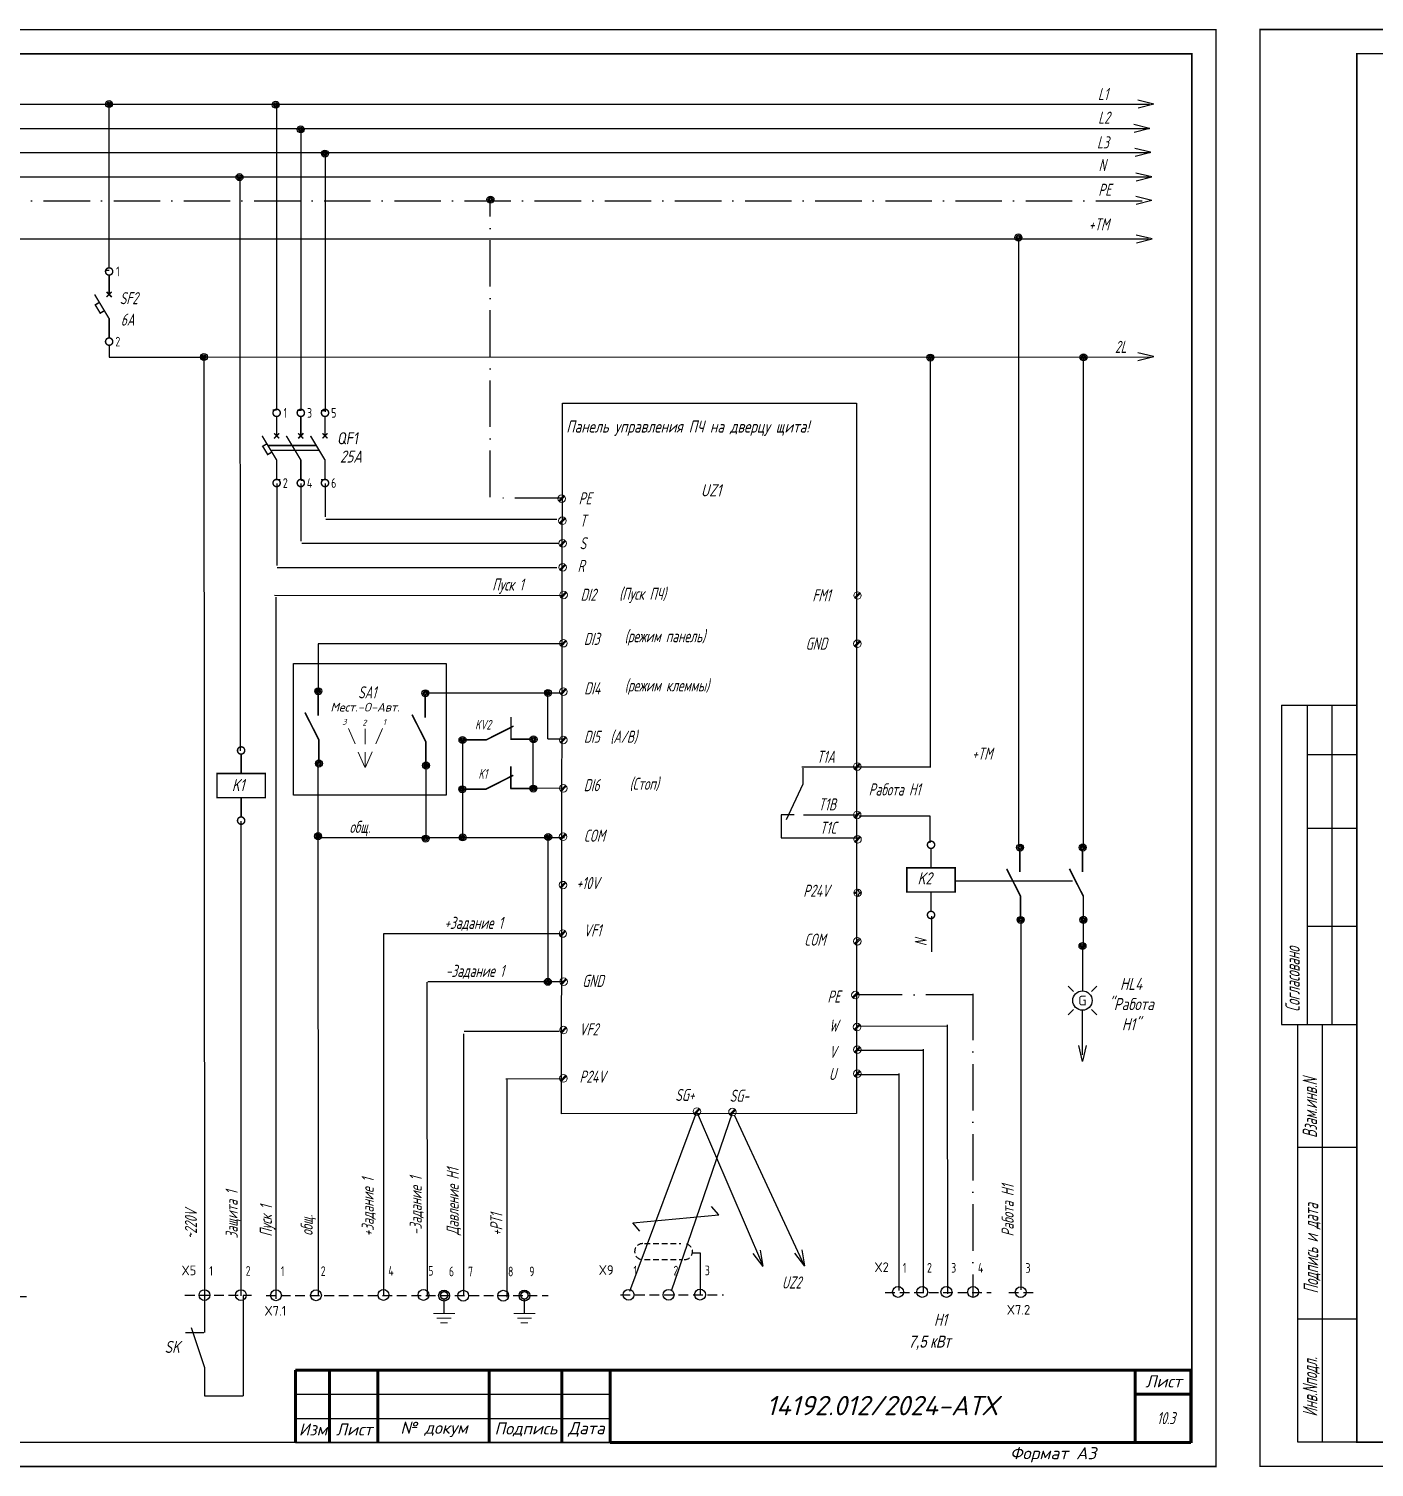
# Model space of a CAD drawing. Header units: millimetres. Extents: x 2725 to 10524, y 7125 to 11639.
# Drawn here: x 4093.2 to 4371.3, y 7486.3 to 7783.6 of the extents above; entities that cross this region are included whole.
import ezdxf
from ezdxf.enums import TextEntityAlignment as Align

# ---------------------------------------------------------------- set-up
doc = ezdxf.new("R2010")
doc.units = ezdxf.units.MM
doc.header["$LTSCALE"] = 4
for name, pattern in [('ACAD_ISO10W100', [18, 12, -3, 0, -3]), ('DASHED', [0.75, 0.5, -0.25]), ('SolidLine', [0])]:
    doc.linetypes.add(name, pattern=pattern)
for name, color, linetype in [("Contact's", 104, 'Continuous'), ('G', 5, 'Continuous'), ('LOC', 8, 'Continuous'), ('MISC', 2, 'Continuous'), ('RED_2.5mm^2', 1, 'Continuous'), ('SYMS', 7, 'Continuous'), ('TAGS', 51, 'Continuous'), ('Вспомогательная', 1, 'Continuous'), ('Текст', 2, 'Continuous')]:
    doc.layers.add(name, color=color, linetype=linetype)
for name, color, linetype, lineweight in [('osn', 10, 'Continuous', 20), ('RAMKA', 7, 'Continuous', 25), ('SHTAMP', 7, 'SolidLine', 25), ('Основеая', 5, 'Continuous', 60)]:
    doc.layers.add(name, color=color, linetype=linetype, lineweight=lineweight)
doc.styles.add('COTES', font='cs_gost2304.shx', dxfattribs={"width": 0.75, "oblique": 15})
doc.styles.add('GOST', font='isocpeur.ttf', dxfattribs={"oblique": 15})
doc.styles.add('ISOCPEUR', font='isocpeui.ttf')
doc.styles.add('ISOCPEUR25.10.00', font='isocpeur.ttf', dxfattribs={"height": 2.5})
doc.styles.add('SC', font='wromrusc.shx', dxfattribs={"width": 0.8, "height": 2.5})
doc.styles.add('Simplex00.10.00', font='simplex.shx')
doc.styles.add('Simplex25.085.00', font='simplex.shx', dxfattribs={"width": 0.85, "oblique": 15, "height": 2.5})
doc.styles.add('Simplex25.085.15', font='', dxfattribs={"width": 0.85, "oblique": 15, "height": 2.5})
doc.styles.add('Tah25.10.00', font='tahoma.ttf', dxfattribs={"height": 2.5})
doc.styles.add('WD', font='romans.shx')
doc.styles.add('ГОСТ', font='isocpeur.ttf', dxfattribs={"oblique": 15})
doc.styles.add('Стиль мой-1', font='', dxfattribs={"width": 0.85, "oblique": 15, "height": 2.5})
doc.styles.get('Simplex25.085.15').set_extended_font_data('GOST type A')
doc.styles.get('Стиль мой-1').set_extended_font_data('GOST type A')
doc.linetypes.add('1191b', pattern='A,4,-2,[69,spec.shx,S=1,R=0,X=0,Y=0],8,[69,spec.shx,S=1,R=180,X=0,Y=0],-2,4', length=20)
doc.linetypes.add('Ethernet_LINE', pattern='A,7.5,-4,["Ethernet",Standard,S=2.5,R=0,X=-2.5,Y=-1.25],-18', length=29.5)
doc.linetypes.add('Modbus_LINE', pattern='A,7.5,-4,["Modbus",Standard,S=2.5,R=0,X=-1.5,Y=-1.25],-15', length=26.5)

# ---------------------------------------------------------------- blocks, each defined once
blk = doc.blocks.new('Формат А3')
at = {"color": 0, "linetype": 'Continuous', "const_width": 0.3}
for points in [[(-420, 297), (0, 297), (0, 0), (-420, 0)], [(-400, 5), (-400, 292), (-5, 292), (-5, 5)]]:
    blk.add_lwpolyline(points, close=True, dxfattribs=at)
at = {"color": 0, "linetype": 'Continuous', "style": 'Simplex00.10.00', "oblique": 15}
blk.add_text('Формат А3', height=2.5, dxfattribs=at).set_placement((-33.67, 2.75), align=Align.MIDDLE_CENTER)
blk = doc.blocks.new('A$C73A268AF')
at = {"lineweight": 30}
for p, q in [((4.57, 157.46), (20.05, 157.46)), ((4.57, 157.46), (4.57, 91.46)), ((9.89, 157.46), (9.89, 91.46)), ((14.97, 157.46), (14.97, 91.46)), ((9.89, 147.31), (20.05, 147.31)), ((9.89, 132.08), (20.05, 132.08)), ((9.89, 111.77), (20.05, 111.77)), ((4.57, 91.46), (20.05, 91.46)), ((7.96, 5.15), (7.96, 91.46)), ((13.04, 5.15), (13.04, 91.46)), ((20.15, 66.08), (7.96, 66.08)), ((20.15, 30.54), (7.96, 30.54))]:
    blk.add_line(p, q, dxfattribs=at)
blk.add_lwpolyline([(20.15, 5.15), (7.96, 5.15)], dxfattribs=at)
blk.add_blockref('Формат А3', (420.15, 0.15))
at = {"layer": 'RAMKA', "style": 'COTES', "oblique": 15, "width": 0.75}
for s, p in [('Согласовано', (8.35, 94.1)), ('Взам.инв.N', (11.94, 68.02)), ('Подпись и дата', (12.17, 35.86)), ('Инв.Nподл.', (11.97, 10.43))]:
    blk.add_text(s, height=3, rotation=90, dxfattribs=at).set_placement(p)
blk = doc.blocks.new('QF - выкл. автоматич. (3пол.)')
at = {"color": 0, "linetype": 'Continuous', "lineweight": -2, "const_width": 0.3}
for points in [[(-0.75, -0.75, -1), (0.75, -0.75, -1)], [(4.25, -0.75, -1), (5.75, -0.75, -1)], [(9.25, -0.75, -1), (10.75, -0.75, -1)], [(-0.75, -15.25, -1), (0.75, -15.25, -1)], [(4.25, -15.25, -1), (5.75, -15.25, -1)], [(9.25, -15.25, -1), (10.75, -15.25, -1)]]:
    blk.add_lwpolyline(points, format="xyb", close=True, dxfattribs=at)
for points in [[(0, -5.5), (0, -1.5)], [(5, -5.5), (5, -1.5)], [(10, -5.5), (10, -1.5)], [(0, -14.5), (0, -10.5), (-3, -5.5)], [(-0.53, -6.03), (0.53, -4.97)], [(0.53, -6.03), (-0.53, -4.97)], [(5, -14.5), (5, -10.5), (2, -5.5)], [(4.47, -6.03), (5.53, -4.97)], [(5.53, -6.03), (4.47, -4.97)], [(10, -14.5), (10, -10.5), (7, -5.5)], [(9.47, -6.03), (10.53, -4.97)], [(10.53, -6.03), (9.47, -4.97)], [(-2.01, -7.14), (-2.87, -7.66), (-1.84, -9.37), (-0.99, -8.86)], [(-1.8, -7.5), (8.2, -7.5)], [(-1.2, -8.5), (8.8, -8.5)]]:
    blk.add_lwpolyline(points, dxfattribs=at)
at = {"color": 0, "linetype": 'Continuous', "lineweight": -2, "style": 'Simplex25.085.00', "oblique": 10, "width": 0.8, "flags": 4}
blk.add_attdef('ЭЛЕМЕНТ', text='', height=2.5, dxfattribs=at).set_placement((-4, -6), align=Align.MIDDLE_RIGHT)
at = {"color": 0, "linetype": 'Continuous', "lineweight": 9, "style": 'ISOCPEUR25.10.00', "oblique": 10, "width": 0.85, "flags": 5}
blk.add_attdef('ТИП', text='', height=2.5, dxfattribs=at).set_placement((-4, -6), align=Align.MIDDLE_RIGHT)
at = {"color": 5, "linetype": 'Continuous', "lineweight": -2, "style": 'Simplex25.085.00', "oblique": 10, "width": 0.8, "flags": 4}
blk.add_attdef('ТОК', text='', height=2.5, dxfattribs=at).set_placement((-4, -11.25), align=Align.MIDDLE_RIGHT)
at = {"layer": "Contact's", "linetype": 'Continuous', "lineweight": 9, "style": 'Simplex00.10.00', "width": 0.7, "flags": 8}
for tag, p in [('#(1)', (1.8, -0.75)), ('#(3)', (6.8, -0.75)), ('#(5)', (11.8, -0.75)), ('#(2)', (1.8, -15.25)), ('#(4)', (6.8, -15.25)), ('#(6)', (11.8, -15.25))]:
    blk.add_attdef(tag, text='', height=2, dxfattribs=at).set_placement(p, align=Align.MIDDLE)
blk = doc.blocks.new('VT0W02')
blk.add_circle((0, 0), 0.0699)
at = {"style": 'WD'}
for tag, p, width in [('INST', (0.062, 0.42), 0.7), ('LOC', (0.062, 0.25), 0.7), ('DESC1', (0.053, -0.385), 0.8)]:
    blk.add_attdef(tag, p, '', height=0.125, dxfattribs=dict(at, width=width))
at = {"linetype": 'Continuous', "style": 'WD'}
for tag, p, height, width, flags in [('WIRENO', (0.062, 0.094), 0.125, 0.8, 8), ('TAGSTRIP', (0.053, -0.229), 0.125, 0.9, 8), ('CAT', (0.213, -0.406), 0.109, 0.8, 1), ('DESC2', (0.053, -0.541), 0.125, 0.8, 8), ('DESC3', (0.053, -0.698), 0.125, 0.8, 8)]:
    blk.add_attdef(tag, p, '', height=height, dxfattribs=dict(at, width=width, flags=flags))
at = {"style": 'WD', "flags": 1}
for tag, p, height in [('X4TERM01', (-0.07, 0), 0.0125), ('X4TERMDESC01', (-0.055, -0.023), 0.025), ('X2TERMDESC01', (-0.006, 0.029), 0.025), ('STRIPSEQ', (0, 0), 0.00125), ('X2TERM01', (0, 0.07), 0.0125), ('X1TERMDESC01', (0.039, -0.003), 0.025), ('X1TERM01', (0.07, 0), 0.0125), ('LINKTERM', (0, -0.002), 0.00125), ('X8TERM01', (0, -0.07), 0.0125), ('X8TERMDESC01', (0, -0.054), 0.025)]:
    blk.add_attdef(tag, p, '', height=height, dxfattribs=at)
at = {"linetype": 'Continuous', "style": 'WD', "width": 0.8, "flags": 1}
blk.add_attdef('MFG', text='', height=0.109, dxfattribs=at).set_placement((0.088, -0.406), align=Align.RIGHT)
at = {"style": 'WD', "width": 0.7, "flags": 1}
blk.add_attdef('ASSYCODE', (0.062, -0.281), '', height=0.01, dxfattribs=at)
blk = doc.blocks.new('WDDOT')
for radius in [0.72, 0.449, 0.223]:
    blk.add_circle((0, 0), radius)
blk = doc.blocks.new('PE - заземление')
at = {"color": 0, "linetype": 'Continuous', "lineweight": -2, "const_width": 0.3}
blk.add_lwpolyline([(-0.75, -0.75, -1), (0.75, -0.75, -1)], format="xyb", close=True, dxfattribs=at)
at = {"color": 0, "linetype": 'Continuous', "lineweight": -2}
for points, const_width in [([(0, -4.5), (0, -1.5)], 0.3), ([(-2.25, -4.5), (2.25, -4.5)], 0.25), ([(-1.5, -5.46), (1.5, -5.46)], 0.25), ([(-0.75, -6.42), (0.75, -6.42)], 0.25)]:
    blk.add_lwpolyline(points, dxfattribs=dict(at, const_width=const_width))
at = {"color": 0, "linetype": 'Continuous', "lineweight": 9, "style": 'ISOCPEUR25.10.00', "oblique": 10, "width": 0.85, "flags": 9}
blk.add_attdef('ТИП', (0, 0), '', height=2.5, dxfattribs=at)
blk = doc.blocks.new('Coil')
at = {"color": 0, "linetype": 'Continuous', "lineweight": -2, "const_width": 0.3}
blk.add_lwpolyline([(5.5, -5), (10.5, -5), (10.5, 5), (5.5, 5)], close=True, dxfattribs=at)
for points in [[(0.75, -0.75, -1), (0.75, 0.75, -1)], [(15.25, -0.75, -1), (15.25, 0.75, -1)]]:
    blk.add_lwpolyline(points, format="xyb", close=True, dxfattribs=at)
for points in [[(5.5, 0), (1.5, 0)], [(10.5, 0), (14.5, 0)]]:
    blk.add_lwpolyline(points, dxfattribs=at)
at = {"color": 0, "linetype": 'Continuous', "lineweight": -2, "style": 'Simplex25.085.00', "oblique": 10, "width": 0.8, "flags": 4}
blk.add_attdef('ЭЛЕМЕНТ', text='', height=2.5, dxfattribs=at).set_placement((8, 7.5), align=Align.MIDDLE)
at = {"color": 0, "linetype": 'Continuous', "lineweight": 9, "style": 'ISOCPEUR25.10.00', "oblique": 10, "width": 0.85, "flags": 5}
blk.add_attdef('ТИП', text='', height=2.5, dxfattribs=at).set_placement((8, 7.5), align=Align.MIDDLE)
at = {"color": 0, "linetype": 'Continuous', "lineweight": 9, "style": 'Tah25.10.00', "width": 0.8, "flags": 8}
blk.add_attdef('ОБМОТКА', text='', height=2.5, dxfattribs=at).set_placement((8, 0), align=Align.MIDDLE)
at = {"layer": "Contact's", "linetype": 'Continuous', "lineweight": 9, "style": 'Simplex00.10.00', "width": 0.7, "flags": 8}
for tag, p in [('#(A1/L)', (0.75, -2.3)), ('#(A2/N)', (15.25, -2.3))]:
    blk.add_attdef(tag, text='', height=2, dxfattribs=at).set_placement(p, align=Align.MIDDLE)
blk = doc.blocks.new('QF - выкл. автоматич. (1пол.)')
at = {"color": 0, "linetype": 'Continuous', "lineweight": -2, "const_width": 0.3}
for points in [[(-0.75, -0.75, -1), (0.75, -0.75, -1)], [(-0.75, -15.25, -1), (0.75, -15.25, -1)]]:
    blk.add_lwpolyline(points, format="xyb", close=True, dxfattribs=at)
for points in [[(0, -5.5), (0, -1.5)], [(0, -14.5), (0, -10.5), (-3, -5.5)], [(-0.53, -6.03), (0.53, -4.97)], [(0.53, -6.03), (-0.53, -4.97)], [(-2.01, -7.14), (-2.87, -7.66), (-1.84, -9.37), (-0.99, -8.86)]]:
    blk.add_lwpolyline(points, dxfattribs=at)
at = {"color": 0, "linetype": 'Continuous', "lineweight": -2, "style": 'Simplex25.085.00', "oblique": 10, "width": 0.8, "flags": 4}
blk.add_attdef('ЭЛЕМЕНТ', text='', height=2.5, dxfattribs=at).set_placement((2.26, -8), align=Align.MIDDLE_LEFT)
at = {"color": 0, "linetype": 'Continuous', "lineweight": 9, "style": 'ISOCPEUR25.10.00', "oblique": 10, "width": 0.85, "flags": 5}
blk.add_attdef('ТИП', text='', height=2.5, dxfattribs=at).set_placement((2.26, -8), align=Align.MIDDLE_LEFT)
at = {"layer": "Contact's", "linetype": 'Continuous', "lineweight": 9, "style": 'Simplex00.10.00', "width": 0.7, "flags": 8}
for tag, p in [('#(1)', (1.8, -0.75)), ('#(2)', (1.8, -15.25))]:
    blk.add_attdef(tag, text='', height=2, dxfattribs=at).set_placement(p, align=Align.MIDDLE)
blk = doc.blocks.new('HLT1R')
for p, q in [((-0.115, 0.115), (-0.186, 0.186)), ((0.115, 0.115), (0.186, 0.186)), ((-0.115, -0.115), (-0.186, -0.186)), ((0.115, -0.115), (0.186, -0.186))]:
    blk.add_line(p, q)
blk.add_circle((0, 0), 0.125)
at = {"style": 'WD', "width": 0.7}
for tag, p in [('INST', (0.006, 0.528)), ('LOC', (0.006, 0.359))]:
    blk.add_attdef(tag, text='', height=0.125, dxfattribs=at).set_placement(p, align=Align.CENTER)
at = {"style": 'WD'}
blk.add_attdef('TAG1', text='', height=0.125, dxfattribs=at).set_placement((0, 0.202), align=Align.CENTER)
blk.add_attdef('COLOR', text='', height=0.125, dxfattribs=at).set_placement((0, 0), align=Align.MIDDLE)
at = {"style": 'WD', "flags": 1}
for tag, p in [('X4TERM01', (-0.125, 0)), ('X1TERM02', (0.125, 0))]:
    blk.add_attdef(tag, p, '', height=0.0125, dxfattribs=at)
at = {"linetype": 'Continuous', "style": 'WD', "flags": 9}
blk.add_attdef('ASSYCODE', text='', height=0.01, dxfattribs=at).set_placement((-0.003, 0.098), align=Align.CENTER)
at = {"style": 'WD', "flags": 9}
blk.add_attdef('FAMILY', text='', height=0.01, dxfattribs=at).set_placement((-0.005, 0.161), align=Align.CENTER)
at = {"linetype": 'Continuous', "style": 'WD', "flags": 1}
for tag, p in [('MFG', (0, 0.121)), ('CAT', (0, 0.14))]:
    blk.add_attdef(tag, text='', height=0.01, dxfattribs=at).set_placement(p, align=Align.MIDDLE)
at = {"style": 'WD'}
for tag, p, width in [('DESC1', (1.125, 0), 0.9), ('WDTAGALT', (1.125, -0.312), 0.7)]:
    blk.add_attdef(tag, p, '', height=0.125, dxfattribs=dict(at, width=width))
at = {"linetype": 'Continuous', "style": 'WD', "flags": 8}
blk.add_attdef('TERM01', text='', height=0.125, dxfattribs=at).set_placement((-0.175, -0.031), align=Align.TOP_RIGHT)
blk.add_attdef('TERM02', text='', height=0.125, dxfattribs=at).set_placement((0.175, -0.031), align=Align.TOP_LEFT)
at = {"style": 'WD', "width": 0.9}
blk.add_attdef('DESC2', text='', height=0.125, dxfattribs=at).set_placement((1.125, -0.031), align=Align.TOP_LEFT)

msp = doc.modelspace()

# ---------------------------------------------------------------- linework, layer by layer
at = {"color": 1, "linetype": 'Continuous', "ltscale": 0.6}
for p, q in [((4136.88, 7753.03), (4136.93, 7634.38)), ((4109.86, 7718.2), (4109.86, 7715.76)), ((4109.86, 7715.76), (4129.47, 7715.77)), ((4129.46, 7715.77), (4129.54, 7521.53)), ((4129.47, 7715.77), (4325.46, 7715.78)), ((4137.17, 7521.71), (4137.17, 7619.84))]:
    msp.add_line(p, q, dxfattribs=at)
at = {"linetype": 'Ethernet_LINE', "lineweight": 20, "ltscale": 0.2}
for p, q in [((4202.83, 7686.07), (4203.86, 7687.12)), ((4202.95, 7685.87), (4204.02, 7686.98)), ((4202.98, 7681.48), (4204.02, 7682.53)), ((4203.11, 7681.28), (4204.18, 7682.39)), ((4203.02, 7676.8), (4204.06, 7677.85)), ((4203.14, 7676.6), (4204.21, 7677.71)), ((4203.02, 7671.85), (4204.06, 7672.89)), ((4203.14, 7671.64), (4204.21, 7672.75)), ((4203.22, 7666.15), (4204.26, 7667.2)), ((4203.35, 7665.95), (4204.42, 7667.06)), ((4263.97, 7666.03), (4265, 7667.08)), ((4264.09, 7665.83), (4265.16, 7666.94)), ((4203.2, 7656.17), (4204.24, 7657.22)), ((4203.33, 7655.97), (4204.4, 7657.08)), ((4263.95, 7656.05), (4264.98, 7657.1)), ((4264.07, 7655.85), (4265.14, 7656.96)), ((4203.18, 7646.17), (4204.22, 7647.22)), ((4203.3, 7645.97), (4204.38, 7647.08)), ((4203.17, 7636.18), (4204.2, 7637.23)), ((4203.29, 7635.97), (4204.36, 7637.09)), ((4263.93, 7630.67), (4264.96, 7631.72)), ((4264.05, 7630.47), (4265.12, 7631.58)), ((4203.15, 7626.18), (4204.18, 7627.23)), ((4203.27, 7625.97), (4204.34, 7627.09)), ((4263.91, 7620.67), (4264.95, 7621.72)), ((4264.03, 7620.47), (4265.1, 7621.58)), ((4203.12, 7616.17), (4204.15, 7617.22)), ((4203.24, 7615.97), (4204.31, 7617.08)), ((4263.99, 7615.61), (4265.02, 7616.66)), ((4264.11, 7615.41), (4265.18, 7616.52)), ((4203.09, 7606.17), (4204.13, 7607.22)), ((4203.22, 7605.97), (4204.29, 7607.08)), ((4203.07, 7596.17), (4204.11, 7597.22)), ((4203.19, 7595.97), (4204.26, 7597.08)), ((4263.95, 7594.56), (4264.98, 7595.61)), ((4264.07, 7594.36), (4265.14, 7595.47)), ((4203.23, 7586.2), (4204.27, 7587.25)), ((4203.35, 7586), (4204.42, 7587.11)), ((4263.53, 7583.45), (4264.57, 7584.5)), ((4263.65, 7583.25), (4264.73, 7584.36)), ((4203.21, 7576.22), (4204.25, 7577.27)), ((4203.33, 7576.02), (4204.4, 7577.13)), ((4263.89, 7576.82), (4264.93, 7577.87)), ((4264.01, 7576.62), (4265.08, 7577.73)), ((4263.93, 7572.14), (4264.96, 7573.19)), ((4264.05, 7571.94), (4265.12, 7573.05)), ((4203.19, 7566.22), (4204.22, 7567.27)), ((4203.31, 7566.02), (4204.38, 7567.13)), ((4263.93, 7567.19), (4264.96, 7568.24)), ((4264.05, 7566.98), (4265.12, 7568.1)), ((4230.78, 7559.38), (4231.81, 7560.43)), ((4230.9, 7559.18), (4231.97, 7560.29)), ((4238.18, 7559.25), (4239.22, 7560.3)), ((4238.3, 7559.04), (4239.37, 7560.16))]:
    msp.add_line(p, q, dxfattribs=at)
at = {"ltscale": 0.2}
for p, q in [((4264.53, 7631), (4253.05, 7631)), ((4264.78, 7621.06), (4253.37, 7621.06))]:
    msp.add_line(p, q, dxfattribs=at)
at = {"linetype": '1191b', "ltscale": 0.6}
for p, q in [((4253.23, 7630.81), (4253.23, 7627.45)), ((4253.23, 7627.45), (4249.77, 7620.11)), ((4251.43, 7621.11), (4248.79, 7621.11)), ((4248.79, 7621.11), (4248.79, 7616.4)), ((4248.79, 7616.4), (4264.78, 7616.4))]:
    msp.add_line(p, q, dxfattribs=at)
at = {"ltscale": 0.6}
for p, q in [((4218.11, 7536.83), (4235.89, 7538.43)), ((4235.85, 7538.45), (4234.39, 7540.18)), ((4219.56, 7535.1), (4218.1, 7536.83))]:
    msp.add_line(p, q, dxfattribs=at)
at = {"linetype": 'DASHED', "ltscale": 0.6}
for p, q in [((4220.49, 7532.5), (4228.03, 7532.5)), ((4220.49, 7529.21), (4228.18, 7529.21))]:
    msp.add_line(p, q, dxfattribs=at)
at = {"color": 3, "linetype": 'Continuous', "ltscale": 0.6}
for p, q in [((4230.47, 7530.6), (4232.01, 7530.6)), ((4232.01, 7530.6), (4232.01, 7521.92))]:
    msp.add_line(p, q, dxfattribs=at)
at = {"linetype": 'DASHED'}
for p, q in [((3967.76, 7521.58), (4093.43, 7521.58)), ((4125.54, 7521.83), (4139.3, 7521.83)), ((4142.34, 7521.79), (4200.64, 7521.79)), ((4215.56, 7521.89), (4236.85, 7521.89)), ((4270.26, 7522.41), (4292.19, 7522.41)), ((4295.83, 7522.37), (4301.64, 7522.37))]:
    msp.add_line(p, q, dxfattribs=at)
at = {"color": 1, "linetype": 'Continuous', "ltscale": 0.6}
msp.add_lwpolyline([(4109.86, 7734.2), (4109.86, 7768.03)], dxfattribs=at)
at = {"ltscale": 0.2}
msp.add_lwpolyline([(4203.56, 7706.23), (4264.32, 7706.23), (4264.32, 7559.38), (4203.37, 7559.36)], close=True, dxfattribs=at)
at = {"color": 3, "linetype": 'Continuous', "ltscale": 0.6}
msp.add_lwpolyline([(4147.99, 7652.45), (4179.51, 7652.45), (4179.51, 7625.23), (4147.99, 7625.23)], close=True, dxfattribs=at)
at = {"ltscale": 0.2, "const_width": 0.33}
for points in [[(4153.06, 7641.65), (4153.06, 7646.28)], [(4175.19, 7641.24), (4175.19, 7645.86)], [(4153.22, 7631.83), (4153.21, 7636.63), (4150.35, 7642.28)], [(4175.34, 7631.41), (4175.33, 7636.21), (4172.47, 7641.86)], [(4192.92, 7636.73), (4192.92, 7641.35)], [(4182.98, 7636.61), (4187.79, 7636.62), (4193.44, 7639.48)], [(4192.81, 7636.77), (4197.43, 7636.77)], [(4192.89, 7626.56), (4192.89, 7631.18)], [(4182.95, 7626.44), (4187.75, 7626.45), (4193.4, 7629.31)], [(4192.78, 7626.6), (4197.4, 7626.6)], [(4298.1, 7609.33), (4298.1, 7613.95)], [(4311.07, 7609.35), (4311.07, 7613.97)], [(4298.26, 7599.5), (4298.25, 7604.31), (4295.38, 7609.96)], [(4311.23, 7599.52), (4311.22, 7604.32), (4308.35, 7609.98)]]:
    msp.add_lwpolyline(points, dxfattribs=at)
at = {"lineweight": 20, "ltscale": 0.2}
for centre in [(4203.4, 7686.51), (4203.55, 7681.92), (4203.59, 7677.24), (4203.59, 7672.28), (4203.79, 7666.59), (4264.54, 7666.47), (4203.77, 7656.61), (4264.52, 7656.49), (4203.75, 7646.61), (4203.74, 7636.61), (4264.5, 7631.11), (4203.72, 7626.61), (4264.48, 7621.11), (4203.69, 7616.61), (4264.55, 7616.05), (4203.66, 7606.61), (4264.57, 7605.01), (4203.64, 7596.6), (4264.51, 7595), (4203.8, 7586.63), (4264.1, 7583.88), (4203.78, 7576.65), (4264.46, 7577.26), (4264.5, 7572.58), (4203.76, 7566.65), (4264.5, 7567.62), (4231.35, 7559.81), (4238.7, 7559.7)]:
    msp.add_circle(centre, 0.78, dxfattribs=at)
at = {"ltscale": 0.2}
for centre, start, end in [((4264.03, 7605.54), 237.5598, 33.034), ((4265.11, 7605.53), 147.5598, 303.034), ((4264.03, 7604.5), 327.5598, 123.034), ((4265.11, 7604.5), 57.5598, 213.034)]:
    msp.add_arc(centre, 0.417, start, end, dxfattribs=at)
at = {"linetype": 'DASHED', "ltscale": 0.6}
for centre, start, end in [((4220.12, 7530.86), 87.3959, 270), ((4228.79, 7530.84), 267.3959, 90)]:
    msp.add_arc(centre, 1.64, start, end, dxfattribs=at)
at = {"layer": 'G', "color": 0, "ltscale": 0.2}
for p, q in [((4311.26, 7614.34), (4311.26, 7715.73)), ((4264.19, 7631.04), (4279.63, 7631.04)), ((4279.55, 7620.84), (4264.88, 7620.84)), ((4279.55, 7615.34), (4279.55, 7620.84)), ((4279.84, 7600.21), (4279.84, 7592.8)), ((4311.18, 7599.37), (4311.18, 7593.97))]:
    msp.add_line(p, q, dxfattribs=at)
msp.add_lwpolyline([(4279.65, 7630.95), (4279.65, 7715.55)], dxfattribs=at)
at = {"layer": 'osn', "color": 7, "linetype": '1191b', "ltscale": 75}
for p, q in [((4159.32, 7638.95), (4160.72, 7635.81)), ((4162.77, 7638.88), (4162.75, 7635.73)), ((4164.97, 7635.84), (4166.35, 7639)), ((4161.34, 7634.12), (4162.73, 7630.97)), ((4162.78, 7634.1), (4162.77, 7630.95)), ((4162.83, 7630.99), (4164.21, 7634.13))]:
    msp.add_line(p, q, dxfattribs=at)
at = {"layer": 'RED_2.5mm^2', "linetype": 'Continuous', "ltscale": 0.2}
for p, q in [((3983.43, 7768.03), (4324.91, 7768.03)), ((4144.48, 7767.94), (4144.48, 7704.97)), ((3983.48, 7763.03), (4324.91, 7763.03)), ((4149.48, 7763.12), (4149.48, 7704.67)), ((3983.37, 7758.03), (4325.02, 7758.03)), ((4154.48, 7758.15), (4154.48, 7704.47)), ((3951.31, 7753.03), (4324.91, 7753.03)), ((3971.03, 7740.22), (4324.7, 7740.22)), ((4297.81, 7740.4), (4297.81, 7614.76)), ((4109.09, 7733.75), (4109.88, 7733.75)), ((4143.7, 7704.84), (4144.48, 7704.84)), ((4148.7, 7704.78), (4149.48, 7704.78)), ((4153.71, 7704.71), (4154.48, 7704.71)), ((4145.19, 7690.41), (4144.48, 7690.41)), ((4144.52, 7689.61), (4144.52, 7672.7)), ((4150.19, 7690.26), (4149.48, 7690.26)), ((4149.5, 7689.61), (4149.5, 7677.7)), ((4154.48, 7690.37), (4153.69, 7690.37)), ((4154.48, 7689.6), (4154.48, 7682.7)), ((4154.66, 7682.28), (4202.39, 7682.28)), ((4149.69, 7677.28), (4202.84, 7677.28)), ((4144.58, 7672.28), (4202.39, 7672.28)), ((4144.01, 7666.53), (4203.9, 7666.48)), ((4144.29, 7666.14), (4144.32, 7521.12)), ((4153.05, 7656.51), (4153.05, 7646.51)), ((4153.1, 7656.53), (4203.32, 7656.55)), ((4175.48, 7646.36), (4203.27, 7646.37)), ((4200.48, 7646.46), (4200.48, 7636.87)), ((4182.89, 7636.55), (4182.89, 7616.35)), ((4197.41, 7636.27), (4197.41, 7626.17)), ((4200.53, 7636.85), (4203.41, 7636.87)), ((4153.03, 7631.76), (4153.06, 7521.82)), ((4175.34, 7631.39), (4175.34, 7616.21)), ((4197.61, 7626.68), (4203.37, 7626.7)), ((4152.94, 7616.46), (4203.98, 7616.48)), ((4200.54, 7616.67), (4200.54, 7586.54)), ((4298.27, 7599.22), (4298.27, 7522.98)), ((4166.59, 7596.6), (4166.59, 7521.88)), ((4166.66, 7596.59), (4203.18, 7596.6)), ((4311.12, 7584.78), (4311.12, 7594.01)), ((4175.54, 7586.53), (4175.57, 7521.58)), ((4175.74, 7586.68), (4203.9, 7586.7)), ((4311.08, 7571.55), (4311.08, 7580.78)), ((4183.21, 7576.42), (4202.87, 7576.43)), ((4264.3, 7577.47), (4283.16, 7577.51)), ((4283.06, 7577.73), (4283.12, 7522.15)), ((4183.08, 7575.89), (4183.08, 7521.72)), ((4264.3, 7572.47), (4278.16, 7572.47)), ((4278.12, 7572.7), (4278.12, 7522.47)), ((4264.19, 7567.47), (4273.17, 7567.47)), ((4273.12, 7567.7), (4273.12, 7522.79)), ((4191.87, 7566.59), (4203.73, 7566.61)), ((4192.03, 7566.51), (4192.06, 7521.42))]:
    msp.add_line(p, q, dxfattribs=at)
at = {"layer": 'RED_2.5mm^2', "linetype": 'ACAD_ISO10W100', "ltscale": 0.2}
for p, q in [((3951.31, 7748.03), (4325.02, 7748.03)), ((4188.64, 7686.83), (4188.64, 7748.22)), ((4203.35, 7686.6), (4188.91, 7686.6)), ((4288.29, 7583.9), (4264.32, 7583.9)), ((4288.37, 7584.13), (4288.37, 7521.4))]:
    msp.add_line(p, q, dxfattribs=at)
at = {"layer": 'RED_2.5mm^2', "color": 6, "linetype": 'Modbus_LINE', "ltscale": 0.2}
for p, q in [((4217.51, 7522.66), (4231.44, 7560.15)), ((4226.11, 7522.78), (4238.77, 7559.74)), ((4245, 7528.07), (4231.49, 7559.48)), ((4253.6, 7527.93), (4239.13, 7559.07))]:
    msp.add_line(p, q, dxfattribs=at)
at = {"layer": 'SYMS', "linetype": 'Continuous', "ltscale": 0.2}
for p, q in [((4325.79, 7768.06), (4322.52, 7768.86)), ((4325.82, 7768.03), (4322.55, 7767.22)), ((4324.93, 7763.03), (4321.66, 7763.83)), ((4324.97, 7763), (4321.7, 7762.19)), ((4325.14, 7758.08), (4321.88, 7758.88)), ((4325.18, 7758.04), (4321.91, 7757.23)), ((4325.36, 7752.98), (4322.09, 7753.78)), ((4325.39, 7752.94), (4322.12, 7752.13)), ((4325.36, 7748.15), (4322.09, 7748.95)), ((4325.39, 7748.12), (4322.12, 7747.31)), ((4325.42, 7740.17), (4322.15, 7740.97)), ((4325.46, 7740.14), (4322.19, 7739.33)), ((4325.76, 7715.86), (4322.49, 7716.66)), ((4325.8, 7715.82), (4322.52, 7715.01)), ((4311.07, 7570.16), (4310.26, 7573.43)), ((4311.11, 7570.2), (4311.91, 7573.47)), ((4245.05, 7527.81), (4243, 7530.49)), ((4245.06, 7527.86), (4244.5, 7531.18)), ((4253.63, 7527.84), (4251.58, 7530.52)), ((4253.64, 7527.88), (4253.08, 7531.2))]:
    msp.add_line(p, q, dxfattribs=at)
at = {"layer": 'SYMS', "linetype": 'Continuous', "ltscale": 25}
for p, q in [((4284.88, 7607.47), (4308.99, 7607.47)), ((4129.56, 7527.45), (4129.56, 7514.15)), ((4137.53, 7521.78), (4137.53, 7501.06)), ((4125.65, 7514.14), (4129.46, 7514.14)), ((4126.79, 7515.17), (4129.56, 7506.89)), ((4129.56, 7506.89), (4129.56, 7501.06)), ((4129.56, 7501.06), (4137.54, 7501.06))]:
    msp.add_line(p, q, dxfattribs=at)
at = {"layer": 'Вспомогательная', "color": 7}
for p, q in [((4148.41, 7501.37), (4213.41, 7501.37)), ((4148.41, 7496.37), (4213.41, 7496.37)), ((4148.41, 7491.37), (4213.41, 7491.37))]:
    msp.add_line(p, q, dxfattribs=at)
at = {"layer": 'Основеая', "color": 7}
for p, q in [((4148.41, 7506.37), (4148.41, 7491.37)), ((4333.41, 7506.37), (4148.41, 7506.37)), ((4155.41, 7506.37), (4155.41, 7491.37)), ((4165.41, 7506.37), (4165.41, 7491.37)), ((4188.41, 7506.37), (4188.41, 7491.37)), ((4203.41, 7506.37), (4203.41, 7491.37)), ((4213.41, 7506.37), (4213.41, 7491.37)), ((4321.97, 7506.37), (4321.97, 7491.37)), ((4333.41, 7506.37), (4333.41, 7491.37)), ((4321.97, 7501.37), (4333.41, 7501.37)), ((4333.41, 7491.37), (4213.41, 7491.37))]:
    msp.add_line(p, q, dxfattribs=at)

# ---------------------------------------------------------------- block references
for name, p in [('Формат А3', (4338.65, 7486.44)), ('PE - заземление', (4179.09, 7522.56)), ('PE - заземление', (4195.7, 7522.56))]:
    msp.add_blockref(name, p)
at = {"ltscale": 1.2}
msp.add_blockref('A$C73A268AF', (4347.61, 7486.32), dxfattribs=at)
ref = msp.add_blockref('QF - выкл. автоматич. (1пол.)', (4109.86, 7734.2))
ref.add_attrib('#(1)', '1', dxfattribs={"layer": "Contact's", "linetype": 'Continuous', "lineweight": 9, "height": 2, "style": 'Simplex00.10.00', "width": 0.7}).set_placement((4111.66, 7733.45), align=Align.MIDDLE)
ref.add_attrib('#(2)', '2', dxfattribs={"layer": "Contact's", "linetype": 'Continuous', "lineweight": 9, "height": 2, "style": 'Simplex00.10.00', "width": 0.7}).set_placement((4111.66, 7718.95), align=Align.MIDDLE)
ref = msp.add_blockref('QF - выкл. автоматич. (3пол.)', (4144.48, 7704.97))
ref.add_attrib('ЭЛЕМЕНТ', 'QF1', dxfattribs={"color": 0, "linetype": 'Continuous', "lineweight": -2, "height": 2.5, "style": 'Simplex25.085.00', "oblique": 10, "width": 0.8}).set_placement((4161.33, 7698.97), align=Align.MIDDLE_RIGHT)
ref.add_attrib('#(1)', '1', dxfattribs={"layer": "Contact's", "linetype": 'Continuous', "lineweight": 9, "height": 2, "style": 'Simplex00.10.00', "width": 0.7}).set_placement((4146.28, 7704.22), align=Align.MIDDLE)
ref.add_attrib('#(3)', '3', dxfattribs={"layer": "Contact's", "linetype": 'Continuous', "lineweight": 9, "height": 2, "style": 'Simplex00.10.00', "width": 0.7}).set_placement((4151.28, 7704.22), align=Align.MIDDLE)
ref.add_attrib('#(5)', '5', dxfattribs={"layer": "Contact's", "linetype": 'Continuous', "lineweight": 9, "height": 2, "style": 'Simplex00.10.00', "width": 0.7}).set_placement((4156.28, 7704.22), align=Align.MIDDLE)
ref.add_attrib('#(2)', '2', dxfattribs={"layer": "Contact's", "linetype": 'Continuous', "lineweight": 9, "height": 2, "style": 'Simplex00.10.00', "width": 0.7}).set_placement((4146.28, 7689.72), align=Align.MIDDLE)
ref.add_attrib('#(4)', '4', dxfattribs={"layer": "Contact's", "linetype": 'Continuous', "lineweight": 9, "height": 2, "style": 'Simplex00.10.00', "width": 0.7}).set_placement((4151.28, 7689.72), align=Align.MIDDLE)
ref.add_attrib('#(6)', '6', dxfattribs={"layer": "Contact's", "linetype": 'Continuous', "lineweight": 9, "height": 2, "style": 'Simplex00.10.00', "width": 0.7}).set_placement((4156.28, 7689.72), align=Align.MIDDLE)
at = {"layer": 'SYMS', "linetype": 'Continuous', "ltscale": 0.2}
for p in [(4109.84, 7768.05), (4144.3, 7767.92), (4149.46, 7762.82), (4154.46, 7757.82), (4136.8, 7752.95), (4188.68, 7748.3), (4297.8, 7740.48), (4129.46, 7715.77), (4279.6, 7715.65), (4311.26, 7715.72), (4153.04, 7616.73), (4175.28, 7616.23), (4182.92, 7616.48), (4311.05, 7594)]:
    msp.add_blockref('WDDOT', p, dxfattribs=at)
at = {"layer": 'SYMS', "ltscale": 0.2}
for p, rotation in [((4153.1, 7646.68), 180), ((4175.23, 7646.27), 180), ((4200.55, 7646.33), 89.99999999999997), ((4182.9, 7636.6), 89.99999999999997), ((4197.58, 7636.74), 89.99999999999997), ((4153.23, 7631.74), 180), ((4175.36, 7631.33), 180), ((4182.86, 7626.43), 89.99999999999997), ((4197.54, 7626.57), 89.99999999999997), ((4200.61, 7616.55), 89.99999999999997), ((4298.14, 7614.36), 180), ((4311.11, 7614.38), 180), ((4298.27, 7599.42), 180), ((4311.24, 7599.44), 180), ((4200.54, 7586.62), 89.99999999999997)]:
    msp.add_blockref('WDDOT', p, dxfattribs=dict(at, rotation=rotation))
at = {"layer": 'SYMS', "linetype": 'Continuous', "ltscale": 0.2, "rotation": 90}
for p in [(4137.14, 7619.19), (4279.74, 7599.69)]:
    msp.add_blockref('Coil', p, dxfattribs=at)
at = {"layer": 'SYMS', "linetype": 'Continuous', "ltscale": 0.2}
ref = msp.add_blockref('HLT1R', (4311.04, 7582.75), dxfattribs=dict(at, xscale=16, yscale=16, zscale=16))
ref.add_attrib('COLOR', 'G', dxfattribs={"layer": 'MISC', "height": 2, "style": 'WD'}).set_placement((4311.04, 7582.75), align=Align.MIDDLE)
ref = msp.add_blockref('VT0W02', (4272.92, 7522.51), dxfattribs=dict(at, xscale=16, yscale=16, zscale=16))
ref.add_attrib('LOC', '1', (4273.92, 7526.51), dxfattribs={"layer": 'LOC', "height": 2, "style": 'WD', "width": 0.7})
ref.add_attrib('TAGSTRIP', 'X2', (4268.05, 7526.63), dxfattribs={"layer": 'TAGS', "linetype": 'Continuous', "height": 2, "style": 'WD', "width": 0.9, "flags": 8})
ref = msp.add_blockref('VT0W02', (4277.92, 7522.51), dxfattribs=dict(at, xscale=16, yscale=16, zscale=16))
ref.add_attrib('LOC', '2', (4278.92, 7526.51), dxfattribs={"layer": 'LOC', "height": 2, "style": 'WD', "width": 0.7})
ref = msp.add_blockref('VT0W02', (4282.92, 7522.51), dxfattribs=dict(at, xscale=16, yscale=16, zscale=16))
ref.add_attrib('LOC', '3', (4283.92, 7526.51), dxfattribs={"layer": 'LOC', "height": 2, "style": 'WD', "width": 0.7})
ref = msp.add_blockref('VT0W02', (4288.44, 7522.51), dxfattribs=dict(at, xscale=16, yscale=16, zscale=16))
ref.add_attrib('LOC', '4', (4289.44, 7526.51), dxfattribs={"layer": 'LOC', "height": 2, "style": 'WD', "width": 0.7})
ref = msp.add_blockref('VT0W02', (4298.28, 7522.47), dxfattribs=dict(at, xscale=16, yscale=16, zscale=16))
ref.add_attrib('LOC', '3', (4299.28, 7526.47), dxfattribs={"layer": 'LOC', "height": 2, "style": 'WD', "width": 0.7})
ref.add_attrib('TAGSTRIP', 'X7.2', (4295.4, 7517.84), dxfattribs={"layer": 'TAGS', "linetype": 'Continuous', "height": 2, "style": 'WD', "width": 0.9, "flags": 8})
ref = msp.add_blockref('VT0W02', (4129.57, 7521.86), dxfattribs=dict(at, xscale=16, yscale=16, zscale=16))
ref.add_attrib('LOC', '1', (4130.57, 7525.86), dxfattribs={"layer": 'LOC', "height": 2, "style": 'WD', "width": 0.7})
ref.add_attrib('TAGSTRIP', 'X5', (4124.82, 7525.97), dxfattribs={"layer": 'TAGS', "linetype": 'Continuous', "height": 2, "style": 'WD', "width": 0.9, "flags": 8})
ref = msp.add_blockref('VT0W02', (4137.1, 7521.86), dxfattribs=dict(at, xscale=16, yscale=16, zscale=16))
ref.add_attrib('LOC', '2', (4138.1, 7525.86), dxfattribs={"layer": 'LOC', "height": 2, "style": 'WD', "width": 0.7})
ref = msp.add_blockref('VT0W02', (4144.35, 7521.82), dxfattribs=dict(at, xscale=16, yscale=16, zscale=16))
ref.add_attrib('LOC', '1', (4145.35, 7525.82), dxfattribs={"layer": 'LOC', "height": 2, "style": 'WD', "width": 0.7})
ref.add_attrib('TAGSTRIP', 'X7.1', (4141.97, 7517.63), dxfattribs={"layer": 'TAGS', "linetype": 'Continuous', "height": 2, "style": 'WD', "width": 0.9, "flags": 8})
ref = msp.add_blockref('VT0W02', (4152.62, 7521.82), dxfattribs=dict(at, xscale=16, yscale=16, zscale=16))
ref.add_attrib('LOC', '2', (4153.62, 7525.82), dxfattribs={"layer": 'LOC', "height": 2, "style": 'WD', "width": 0.7})
ref = msp.add_blockref('VT0W02', (4166.56, 7521.89), dxfattribs=dict(at, xscale=16, yscale=16, zscale=16))
ref.add_attrib('LOC', '4', (4167.56, 7525.89), dxfattribs={"layer": 'LOC', "height": 2, "style": 'WD', "width": 0.7})
ref = msp.add_blockref('VT0W02', (4174.83, 7521.89), dxfattribs=dict(at, xscale=16, yscale=16, zscale=16))
ref.add_attrib('LOC', '5', (4175.83, 7525.89), dxfattribs={"layer": 'LOC', "height": 2, "style": 'WD', "width": 0.7})
ref = msp.add_blockref('VT0W02', (4179.09, 7521.76), dxfattribs=dict(at, xscale=16, yscale=16, zscale=16))
ref.add_attrib('LOC', '6', (4180.09, 7525.76), dxfattribs={"layer": 'LOC', "height": 2, "style": 'WD', "width": 0.7})
ref = msp.add_blockref('VT0W02', (4183.04, 7521.74), dxfattribs=dict(at, xscale=16, yscale=16, zscale=16))
ref.add_attrib('LOC', '7', (4184.04, 7525.74), dxfattribs={"layer": 'LOC', "height": 2, "style": 'WD', "width": 0.7})
ref = msp.add_blockref('VT0W02', (4191.31, 7521.74), dxfattribs=dict(at, xscale=16, yscale=16, zscale=16))
ref.add_attrib('LOC', '8', (4192.31, 7525.74), dxfattribs={"layer": 'LOC', "height": 2, "style": 'WD', "width": 0.7})
ref = msp.add_blockref('VT0W02', (4195.7, 7521.76), dxfattribs=dict(at, xscale=16, yscale=16, zscale=16))
ref.add_attrib('LOC', '9', (4196.7, 7525.76), dxfattribs={"layer": 'LOC', "height": 2, "style": 'WD', "width": 0.7})
ref = msp.add_blockref('VT0W02', (4217.24, 7521.93), dxfattribs=dict(at, xscale=16, yscale=16, zscale=16))
ref.add_attrib('LOC', '1', (4218.24, 7525.93), dxfattribs={"layer": 'LOC', "height": 2, "style": 'WD', "width": 0.7})
ref.add_attrib('TAGSTRIP', 'X9', (4211.06, 7526.04), dxfattribs={"layer": 'TAGS', "linetype": 'Continuous', "height": 2, "style": 'WD', "width": 0.9, "flags": 8})
ref = msp.add_blockref('VT0W02', (4225.51, 7521.93), dxfattribs=dict(at, xscale=16, yscale=16, zscale=16))
ref.add_attrib('LOC', '2', (4226.51, 7525.93), dxfattribs={"layer": 'LOC', "height": 2, "style": 'WD', "width": 0.7})
ref = msp.add_blockref('VT0W02', (4232, 7521.97), dxfattribs=dict(at, xscale=16, yscale=16, zscale=16))
ref.add_attrib('LOC', '3', (4233, 7525.97), dxfattribs={"layer": 'LOC', "height": 2, "style": 'WD', "width": 0.7})

# ---------------------------------------------------------------- texts
at = {"style": 'Simplex25.085.15', "oblique": 15, "width": 0.85}
for s, p in [('L1', (4314.24, 7768.87)), ('L2', (4314.28, 7764)), ('L3', (4314.05, 7758.88)), ('N', (4314.37, 7754.2)), ('PE', (4314.32, 7749.08)), ('+TM', (4312.33, 7741.93)), ('SF2', (4112.05, 7726.68)), ('6А', (4112.27, 7722.25)), ('2L', (4317.75, 7716.62)), ('PE', (4206.91, 7685.3)), ('T', (4207.1, 7680.68)), ('S', (4207.1, 7676.03)), ('R', (4206.69, 7671.35)), ('Пуск 1', (4189.04, 7667.49)), ('(Пуск ПЧ)', (4215.28, 7665.58)), ('DI2', (4207.3, 7665.38)), ('FM1', (4255.22, 7665.26)), ('(режим панель)', (4216.41, 7656.81)), ('DI3', (4207.99, 7656.25)), ('GND', (4253.82, 7655.27)), ('DI4', (4208.05, 7646.03)), ('(режим клеммы)', (4216.44, 7646.63)), ('DI5  (A/B)', (4207.99, 7636.02)), ('T1A', (4256.09, 7631.88)), ('+TM', (4288.22, 7632.54)), ('DI6', (4207.95, 7626.02)), ('(Стоп)', (4217.43, 7626.31)), ('T1B', (4256.43, 7622.04)), ('общ.', (4159.54, 7617.4)), ('COM', (4207.95, 7615.58)), ('T1C', (4256.73, 7617.21)), ('+10V', (4206.45, 7605.79)), ('P24V', (4253.34, 7604.19)), ('+Задание 1', (4179.15, 7597.56)), ('VF1', (4207.94, 7596)), ('COM', (4253.53, 7594.09)), ('-Задание 1', (4179.43, 7587.63)), ('GND', (4207.65, 7585.56)), ('PE', (4258.33, 7582.32)), ('VF2', (4207.01, 7575.55)), ('W', (4258.66, 7576.33)), ('V', (4258.66, 7570.89)), ('P24V', (4207.08, 7565.76)), ('U', (4258.63, 7566.31)), ('SG+', (4226.87, 7561.98)), ('SG-', (4238.12, 7561.82)), ('UZ2', (4248.91, 7523.22))]:
    msp.add_text(s, height=2.5, dxfattribs=at).set_placement(p)
at = {"color": 7, "oblique": 15}
for s, style, width, p in [('Работа Н1', 'Simplex25.085.15', 0.85, (4266.85, 7625.13)), ('7,5 кВт', 'SC', 0.8, (4275.09, 7511.01))]:
    msp.add_text(s, height=2.5, dxfattribs=dict(at, style=style, width=width)).set_placement(p)
at = {"style": 'Simplex25.085.15', "oblique": 15, "width": 0.85}
for s, p in [('N', (4278.89, 7593.99)), ('+Задание 1', (4164.55, 7533.98)), ('-Задание 1', (4174.47, 7534.26)), ('Давление Н1', (4182.12, 7534.29)), ('Защита 1', (4136.43, 7533.57)), ('Пуск 1', (4143.52, 7533.94)), ('~220V', (4128.01, 7533.38)), ('общ.', (4151.94, 7534.13)), ('+РТ1', (4191.14, 7534.08))]:
    msp.add_text(s, height=2.5, rotation=90, dxfattribs=at).set_placement(p)
at = {"color": 7, "style": 'Simplex25.085.15', "oblique": 15, "width": 0.85}
msp.add_text('Работа Н1', height=2.5, rotation=90, dxfattribs=at).set_placement((4296.83, 7533.98))
at = {"width": 6.6544, "attachment_point": 8, "style": 'Simplex25.085.15'}
for s, insert, char_height in [('SA1', (4163.19, 7645.2), 2.5), ('KV2', (4187.13, 7638.77), 2), ('K1', (4187.09, 7628.6), 2)]:
    msp.add_mtext(s, dxfattribs=dict(at, insert=insert, char_height=char_height))
at = {"color": 7, "lineweight": 25, "insert": (4326.45, 7497.68), "char_height": 2.5, "attachment_point": 1, "style": 'Стиль мой-1'}
msp.add_mtext_dynamic_manual_height_columns('10.3', width=5.3031, gutter_width=12.5, heights=[0], dxfattribs=at)
at = {"layer": 'osn', "color": 4, "style": 'GOST', "oblique": 15}
msp.add_text('Мест.-O-Авт.', height=1.8, dxfattribs=at).set_placement((4155.6, 7642.49))
at = {"layer": 'osn', "color": 4, "style": 'GOST', "oblique": 15, "width": 1.035276}
for s, p in [('3', (4158.05, 7639.78)), ('2', (4162.2, 7639.6)), ('1', (4166.45, 7639.73))]:
    msp.add_text(s, height=1.19, dxfattribs=at).set_placement(p)
at = {"layer": 'SHTAMP', "color": 0, "style": 'ISOCPEUR'}
msp.add_text('14192.012/2024-АТХ', height=4, dxfattribs=at).set_placement((4269.57, 7497.03), align=Align.CENTER)
at = {"layer": 'SYMS', "color": 30, "linetype": 'Continuous', "true_color": 0xf26722, "style": 'Simplex00.10.00', "oblique": 15, "width": 0.75}
msp.add_text('Панель управления ПЧ на дверцу щита!', height=2.5, dxfattribs=at).set_placement((4204.34, 7700.15))
at = {"layer": 'SYMS', "linetype": 'Continuous', "char_height": 2.5}
for s, insert, width, attachment_point in [('{\\Fsimplex|c0;\\Q15;\\W0.75;\\C0;25\\Fsimplex|c204;А}', (4159.83, 7696.44), 7.0259, 2), ('{\\Fsimplex|c0;\\Q15;\\W0.75;\\C0;UZ1}', (4232.18, 7689.46), 10.0177, 1), ('{\\Fsimplex|c0;\\Q15;\\W0.75;\\C0;K\\Fsimplex|c204;1}', (4135.23, 7628.53), 5.8543, 1), ('{\\Fsimplex|c0;\\Q15;\\W0.75;\\C0;K2}', (4276.96, 7609.26), 10.0177, 1), ('{\\Fsimplex|c0;\\Q15;\\W0.75;\\C0;HL4\\P\\Fsimplex|c204;"Работа Н1"}', (4321.1, 7587.44), 7.0259, 2), ('{\\Fsimplex|c0;\\Q15;\\W0.75;\\C0;H1}', (4281.69, 7518.01), 24.9129, 2), ('{\\Fsimplex|c0;\\Q15;\\W0.75;\\C0;SK}', (4122.9, 7512.4), 7.3869, 2)]:
    msp.add_mtext(s, dxfattribs=dict(at, insert=insert, width=width, attachment_point=attachment_point))
at = {"layer": 'Текст', "color": 7, "char_height": 2.5, "style": 'ГОСТ'}
for s, insert, width, attachment_point in [('{\\fISOCPEUR|b0|i0|c204|p34;Лист}', (4331.58, 7504.04), 11.4585, 6), ('{\\fISOCPEUR|b0|i0|c204|p34;Изм}', (4152.01, 7494.1), 7, 5), ('{\\fISOCPEUR|b0|i0|c204|p34;Лист}', (4160.51, 7494.1), 10, 5), ('{\\fISOCPEUR|b0|i0|c204|p34;№ докум}', (4177.01, 7494.1), 23, 5), ('{\\fISOCPEUR|b0|i0|c204|p34;Подпись}', (4196.01, 7494.1), 15, 5), ('{\\fISOCPEUR|b0|i0|c204|p34;Дата}', (4208.51, 7494.1), 10, 5)]:
    msp.add_mtext(s, dxfattribs=dict(at, insert=insert, width=width, attachment_point=attachment_point))

doc.saveas('drawing.dxf')
